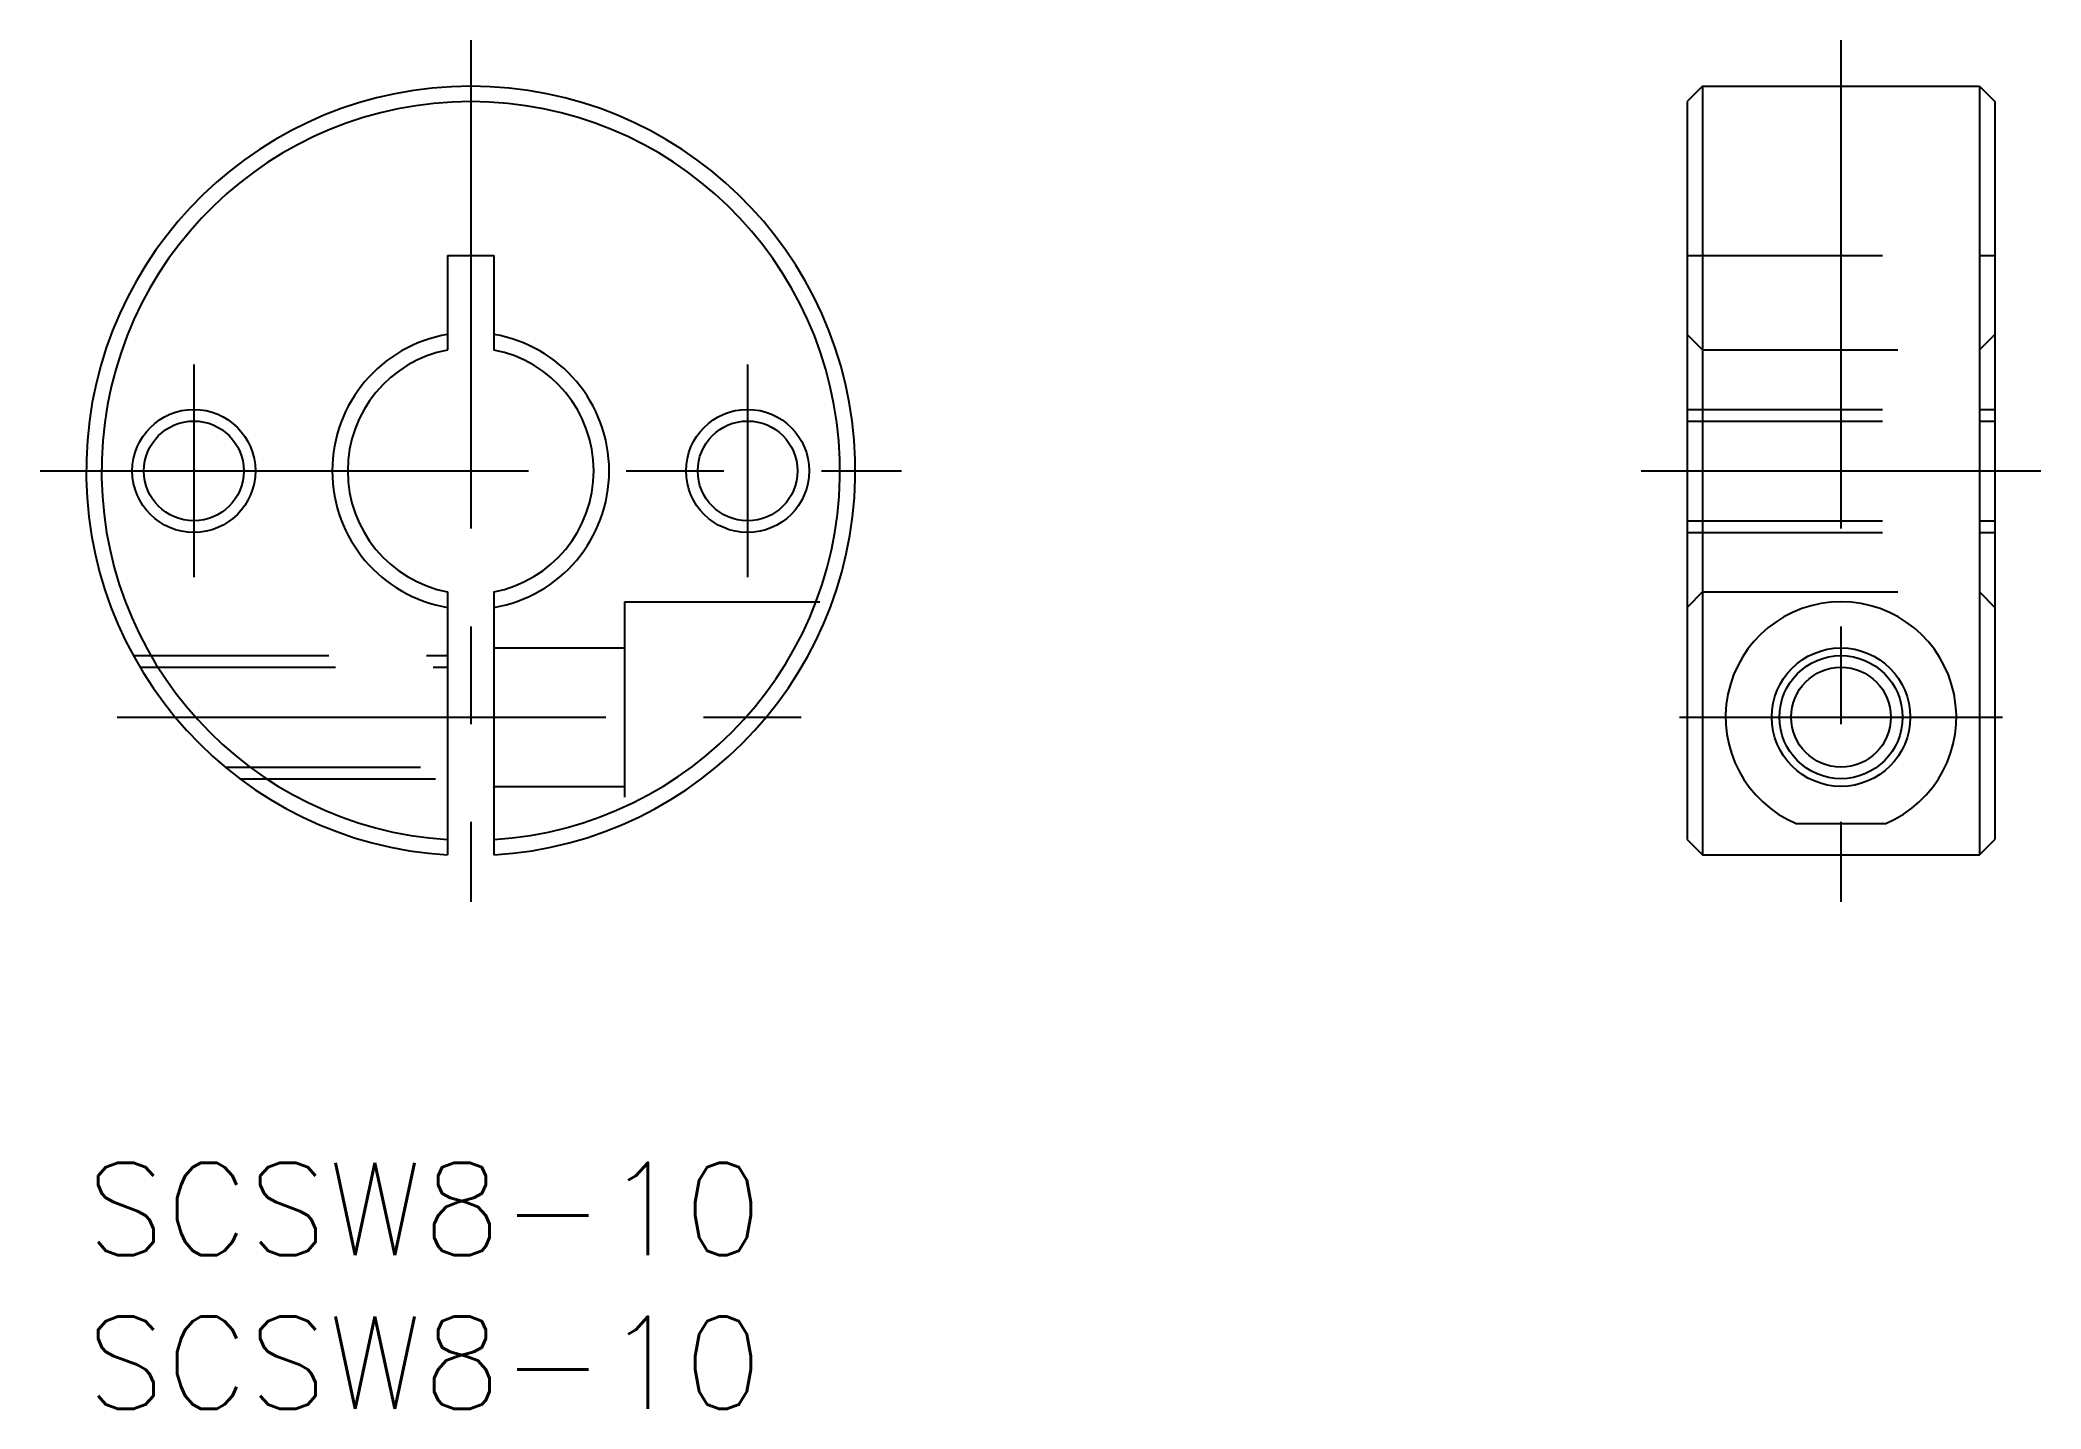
# Model space of a CAD drawing. Extents: x -1.5 to 63.5, y -8 to 36.5.
import ezdxf

# ---------------------------------------------------------------- set-up
doc = ezdxf.new("R2010")
doc.units = 0
doc.header["$LTSCALE"] = 0.5
doc.linetypes.add('CENTER', pattern=[50.8, 31.75, -6.35, 6.35, -6.35])
doc.linetypes.add('DASHED', pattern=[19.05, 12.7, -6.35])
for name, color, linetype in [('MSM_CENTER', 1, 'CENTER'), ('MSM_CONTINUOUS', 7, 'CONTINUOUS'), ('MSM_DASHED', 4, 'DASHED'), ('MSM_NARROW', 5, 'CONTINUOUS'), ('MSM_PART_NUMBER', 7, 'CONTINUOUS')]:
    doc.layers.add(name, color=color, linetype=linetype)
doc.styles.get("Standard").update_dxf_attribs({"font": 'txt.shx', "height": 3, "bigfont": 'bigfont.shx'})

# ---------------------------------------------------------------- blocks, each defined once
blk = doc.blocks.new('*U2')
at = {"layer": 'MSM_PART_NUMBER'}
blk.add_text('SCSW8-10', height=3, dxfattribs=at).set_placement((0, -3))
blk = doc.blocks.new('*U3')
at = {"layer": 'MSM_PART_NUMBER'}
blk.add_text('SCSW8-10', height=3, dxfattribs=at).set_placement((0, -8))

msp = doc.modelspace()

# ---------------------------------------------------------------- linework, layer by layer
at = {"layer": 'MSM_CENTER'}
for p, q in [((12.5, 36.477), (12.5, 8.477)), ((57.039, 36.477), (57.039, 8.477)), ((3.5, 25.933), (3.5, 19.022)), ((21.5, 25.933), (21.5, 19.022)), ((-1.5, 22.477), (26.5, 22.477)), ((50.539, 22.477), (63.539, 22.477)), ((1.011, 14.477), (23.989, 14.477)), ((51.789, 14.477), (62.289, 14.477))]:
    msp.add_line(p, q, dxfattribs=at)
at = {"layer": 'MSM_CONTINUOUS'}
for p, q in [((52.539, 34.977), (52.039, 34.477)), ((52.039, 34.477), (52.039, 10.5)), ((52.539, 34.977), (52.539, 10)), ((52.539, 34.977), (61.539, 34.977)), ((61.539, 34.977), (61.539, 10)), ((61.539, 34.977), (62.039, 34.477)), ((62.039, 34.477), (62.039, 10.5)), ((11.75, 29.477), (13.25, 29.477)), ((11.75, 29.477), (11.75, 26.407)), ((13.25, 29.477), (13.25, 26.407)), ((11.75, 18.548), (11.75, 10)), ((13.25, 18.548), (13.25, 10)), ((52.039, 10.5), (52.539, 10)), ((55.585, 11.021), (58.494, 11.021)), ((61.539, 10), (62.039, 10.5)), ((52.539, 10), (61.539, 10))]:
    msp.add_line(p, q, dxfattribs=at)
for centre, radius in [((3.5, 22.477), 1.621), ((21.5, 22.477), 1.621), ((57.039, 14.477), 2.25), ((57.039, 14.477), 1.621)]:
    msp.add_circle(centre, radius, dxfattribs=at)
for centre, radius, start, end in [((12.5, 22.477), 12.5, 273.43981, 266.56019), ((12.5, 22.477), 12, 273.58332, 266.41668), ((12.5, 22.477), 4.5, 99.59407, 260.40593), ((12.5, 22.477), 4.5, 279.59407, 80.40593), ((12.5, 22.477), 4, 100.80692, 259.19308), ((12.5, 22.477), 4, 280.80692, 79.19308), ((57.039, 14.477), 3.75, 292.82159, 247.17841)]:
    msp.add_arc(centre, radius, start, end, dxfattribs=at)
at = {"layer": 'MSM_DASHED'}
for p, q in [((52.039, 29.477), (62.039, 29.477)), ((52.039, 26.915), (52.539, 26.407)), ((61.539, 26.407), (62.039, 26.915)), ((52.539, 26.407), (61.539, 26.407)), ((52.039, 24.477), (62.039, 24.477)), ((52.039, 24.098), (62.039, 24.098)), ((52.039, 20.856), (62.039, 20.856)), ((52.039, 20.477), (62.039, 20.477)), ((17.5, 18.227), (17.5, 11.021)), ((17.5, 18.227), (24.255, 18.227)), ((52.539, 18.548), (52.039, 18.04)), ((52.539, 18.548), (61.539, 18.548)), ((61.539, 18.548), (62.039, 18.04)), ((1.534, 16.477), (11.75, 16.477)), ((13.25, 16.727), (17.5, 16.727)), ((1.75, 16.098), (11.75, 16.098)), ((4.52, 12.856), (11.75, 12.856)), ((5, 12.477), (11.75, 12.477)), ((13.25, 12.227), (17.5, 12.227))]:
    msp.add_line(p, q, dxfattribs=at)
at = {"layer": 'MSM_NARROW'}
for centre in [(3.5, 22.477), (21.5, 22.477), (57.039, 14.477)]:
    msp.add_circle(centre, 2, dxfattribs=at)

# ---------------------------------------------------------------- block references
at = {"layer": 'MSM_CONTINUOUS'}
for name in ['*U2', '*U3']:
    msp.add_blockref(name, (0, 0), dxfattribs=at)

doc.saveas('drawing.dxf')
